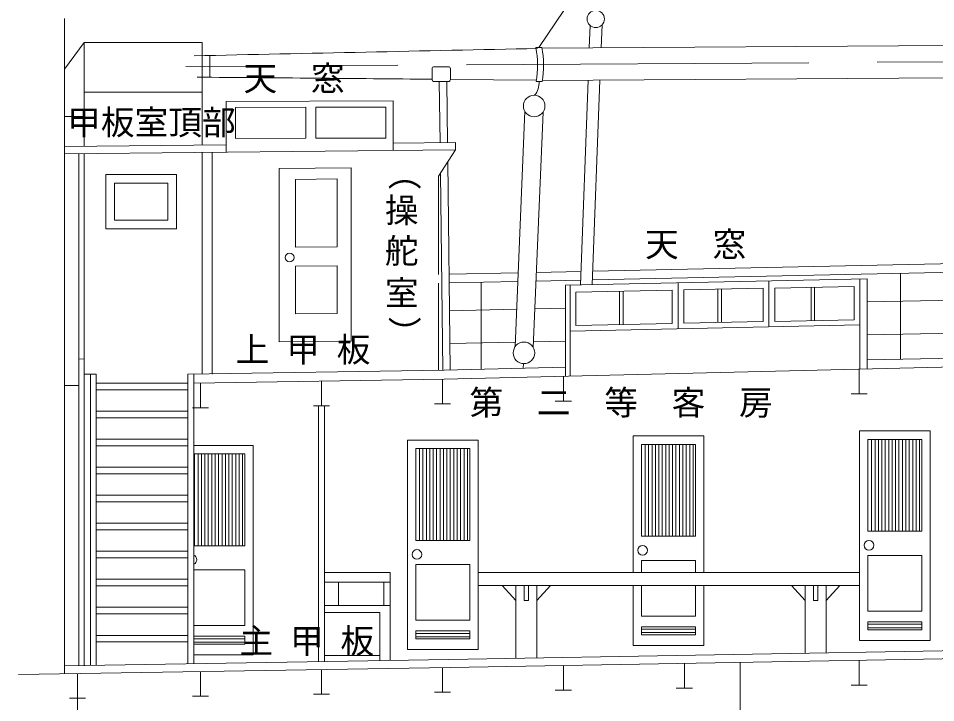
# Model space of a CAD drawing. Units: millimetres, scale not verified. Extents: x -51050 to 51050, y -29700 to 29700.
# Drawn here: x 440 to 8947, y -14929 to -8578 of the extents above; entities that cross this region are included whole.
import ezdxf
from ezdxf.enums import TextEntityAlignment as Align

# ---------------------------------------------------------------- set-up
doc = ezdxf.new("R2010")
doc.units = ezdxf.units.MM
doc.header["$LTSCALE"] = 100
doc.linetypes.add('USER1', pattern=[50.8, 31.75, -6.35, 6.35, -6.35])
doc.layers.add('0-3_keijou', color=7, linetype='Continuous', lineweight=18)
doc.layers.add('0-6_center', color=7, linetype='USER1', lineweight=18)
doc.layers.add('0-5_text', color=7, linetype='Continuous')
doc.styles.add('ＭＳ ゴシック', font='')
doc.styles.get('ＭＳ ゴシック').set_extended_font_data('MS Gothic')

msp = doc.modelspace()

# ---------------------------------------------------------------- linework, layer by layer
at = {"layer": '0-3_keijou'}
for p, q in [((11127, -186.3), (5266.3, -8848.1)), ((867.3, -8578.3), (867.3, -14659.9)), ((5742.7, -8644.4), (5735, -8852.3)), ((5852.9, -8639.4), (5845, -8851.7)), ((1050.2, -8802.9), (867.3, -9049.9)), ((2146.5, -8802.9), (1050.2, -8802.9)), ((1050.2, -9765), (1050.2, -8802.9)), ((2146.5, -9754.1), (2146.5, -8802.9)), ((9075.8, -8831.8), (5295.2, -8855)), ((2216.7, -9125), (2216.7, -8922.9)), ((5293.8, -8847.5), (5238.8, -8848.7)), ((4276.5, -9047), (4276.5, -9145.1)), ((4296.5, -9027), (4426.4, -9027)), ((4446.4, -9047), (4446.4, -9145.1)), ((4296.5, -9165.1), (4426.4, -9165.1)), ((4344.3, -9165.1), (4350.9, -9731.1)), ((4413.9, -9165.1), (4420.5, -9730.9)), ((5244.5, -9152.3), (4446.4, -9145.1)), ((5297.4, -9165.9), (5242.2, -9165.9)), ((9077.7, -9131.8), (5299.2, -9155)), ((5723.8, -9152.4), (5652.9, -11052.9)), ((5833.8, -9151.7), (5763, -11050.6)), ((2146.5, -9262.9), (1050.2, -9262.9)), ((3917.6, -9345.4), (2368, -9350)), ((2368, -9350), (2368, -9819.8)), ((3917.6, -9345.4), (3917.6, -9804.4)), ((3105.3, -9404.1), (2455.5, -9406)), ((2455.5, -9406), (2455.5, -9693.2)), ((3105.3, -9404.1), (3105.3, -9691.3)), ((3848.9, -9401.9), (3199.1, -9403.8)), ((3199.1, -9403.8), (3199.1, -9691)), ((3848.9, -9401.9), (3848.9, -9689.1)), ((5136.7, -9441.1), (5046.2, -11626.9)), ((1050.2, -9488.2), (867.3, -9489.5)), ((5306.5, -9448.2), (5216, -11633.9)), ((3105.3, -9691.3), (2455.5, -9693.2)), ((3848.9, -9689.1), (3199.1, -9691)), ((2368, -9751.9), (867.3, -9766.8)), ((4494.8, -9730.7), (3917.6, -9736.4)), ((4494.8, -9730.7), (4494.8, -9798.6)), ((1001.3, -14584.6), (1001.3, -9833.5)), ((1050.2, -14583.8), (1050.2, -9833)), ((2146.5, -11879.3), (2146.5, -9822)), ((2236.8, -11879.3), (2236.8, -9821.1)), ((4422.6, -9909.9), (4445, -11841.5)), ((3526.6, -9964.5), (2857.8, -9971.2)), ((2857.8, -9971.2), (2857.8, -11580.1)), ((3526.6, -9964.5), (3526.6, -11573.4)), ((4354.2, -10015.1), (4375.4, -11843.1)), ((3397, -10068.9), (3011.2, -10072.7)), ((3011.2, -10072.7), (3011.2, -10702)), ((3397, -10068.9), (3397, -10698.2)), ((4336.9, -10041.7), (4336.9, -10954.7)), ((3397, -10698.2), (3011.2, -10702)), ((3397, -10875.7), (3011.2, -10879.6)), ((3011.2, -10879.6), (3011.2, -11322.1)), ((3397, -10875.7), (3397, -11318.2)), ((10353.5, -10828.7), (5767.7, -10924.8)), ((5074.6, -10939.3), (4434.7, -10952.7)), ((5657.6, -10927.1), (5244.9, -10935.7)), ((10350.5, -10910.1), (5764.6, -11006.2)), ((8621.5, -10946.3), (8621.5, -11742)), ((4336.9, -11036.1), (4336.9, -11843.7)), ((5071.3, -11020.7), (4435.6, -11034)), ((4731.3, -11027.8), (4731.3, -11834.6)), ((5654.6, -11008.5), (5241.6, -11017.1)), ((8312.6, -10997.2), (5514.5, -11055.8)), ((5514.5, -11055.8), (5514.5, -11899.6)), ((5557.4, -11054.9), (5557.4, -11898.6)), ((6558.3, -11034), (6558.3, -11459.5)), ((7401.4, -11016.3), (7401.4, -11441.9)), ((8244.4, -10998.6), (8244.4, -11833.4)), ((8312.6, -10997.2), (8312.6, -11831.8)), ((6504.6, -11101.6), (5611.1, -11120.4)), ((5611.1, -11120.4), (5611.1, -11429.5)), ((6016.3, -11111.9), (6016.3, -11421)), ((6049.3, -11111.2), (6049.3, -11420.3)), ((6504.6, -11101.6), (6504.6, -11410.8)), ((7348.4, -11084), (6612, -11099.4)), ((6612, -11099.4), (6612, -11408.5)), ((6926.5, -11092.8), (6926.5, -11402)), ((6959.6, -11092.1), (6959.6, -11401.3)), ((7348.4, -11084), (7348.4, -11393.1)), ((8190.7, -11066.3), (7454.4, -11081.7)), ((7454.4, -11081.7), (7454.4, -11390.9)), ((7791.9, -11074.7), (7791.9, -11383.8)), ((7824.9, -11074), (7824.9, -11383.1)), ((8190.7, -11066.3), (8190.7, -11375.5)), ((10340.9, -11167.9), (8312.6, -11210.4)), ((5060.6, -11278.6), (4438.6, -11291.6)), ((5514.5, -11269.1), (5230.9, -11275)), ((3397, -11318.2), (3011.2, -11322.1)), ((7348.4, -11393.1), (6612, -11408.5)), ((8190.7, -11375.5), (7454.4, -11390.9)), ((8244.4, -11424.2), (5557.4, -11480.5)), ((6504.6, -11410.8), (5611.1, -11429.5)), ((9384.3, -11494), (8312.6, -11516.5)), ((3526.6, -11573.4), (2857.8, -11580.1)), ((5047.9, -11584.9), (4442.2, -11597.6)), ((5514.5, -11575.1), (5218.2, -11581.3)), ((9384.3, -11727.3), (8312.6, -11747.9)), ((1050.2, -11739.5), (1001.3, -11740.3)), ((5514.5, -11815.6), (4388.5, -11842.9)), ((5124.8, -11783), (5123, -11825.1)), ((1162.8, -11881.5), (1050.2, -11881.5)), ((1108.8, -11881.5), (1108.8, -14582)), ((1162.8, -11881.5), (1162.8, -14582)), ((4389.2, -11842.9), (2012.8, -11881.5)), ((2012.8, -11881.5), (2012.8, -14568.2)), ((2066.6, -11880.6), (2066.6, -14567.3)), ((5494.7, -12130.1), (5494.7, -11900.1)), ((8237.3, -12063.6), (8237.3, -11833.6)), ((1001.3, -11985.1), (867.3, -11986.8)), ((2012.8, -11964.6), (1162.8, -11964.6)), ((2129.7, -12193.6), (2129.7, -11963.6)), ((3251.3, -12175.4), (3251.3, -11945.4)), ((4373, -12157.2), (4373, -11927.2)), ((2012.8, -12024.6), (1162.8, -12024.6)), ((8162.3, -12063.6), (8312.3, -12063.6)), ((4298, -12157.2), (4448, -12157.2)), ((5419.7, -12130.1), (5569.7, -12130.1)), ((2012.8, -12224.6), (1162.8, -12224.6)), ((2054.7, -12193.6), (2204.7, -12193.6)), ((3176.3, -12175.4), (3326.3, -12175.4)), ((3225.3, -12175.4), (3225.3, -14548.5)), ((3279.1, -12174.1), (3279.1, -14547.6)), ((2012.8, -12284.6), (1162.8, -12284.6)), ((2012.8, -12484.6), (1162.8, -12484.6)), ((6140.7, -12453.9), (6796.5, -12453.9)), ((6140.7, -13720.8), (6140.7, -12453.9)), ((6796.5, -13720.8), (6796.5, -12453.9)), ((8352.8, -13338.7), (8352.8, -12485.8)), ((8384.5, -13338.7), (8384.5, -12485.8)), ((8416.3, -13338.7), (8416.3, -12485.8)), ((8448, -13338.7), (8448, -12485.8)), ((8479.8, -13338.7), (8479.8, -12485.8)), ((8511.5, -13338.7), (8511.5, -12485.8)), ((8543.3, -13338.7), (8543.3, -12485.8)), ((8575, -13338.7), (8575, -12485.8)), ((8606.8, -13338.7), (8606.8, -12485.8)), ((8638.5, -13338.7), (8638.5, -12485.8)), ((8670.3, -13338.7), (8670.3, -12485.8)), ((8702, -13338.7), (8702, -12485.8)), ((8733.8, -13338.7), (8733.8, -12485.8)), ((8765.5, -13338.7), (8765.5, -12485.8)), ((8797.3, -13338.7), (8797.3, -12485.8)), ((8818.3, -13338.7), (8818.3, -12485.8)), ((2012.8, -12544.6), (1162.8, -12544.6)), ((2066.6, -12541.7), (2618.6, -12541.7)), ((4160.5, -13423.5), (4160.5, -12570.6)), ((4192.2, -13423.5), (4192.2, -12570.6)), ((4224, -13423.5), (4224, -12570.6)), ((4255.7, -13423.5), (4255.7, -12570.6)), ((4287.5, -13423.5), (4287.5, -12570.6)), ((4319.2, -13423.5), (4319.2, -12570.6)), ((4351, -13423.5), (4351, -12570.6)), ((4382.7, -13423.5), (4382.7, -12570.6)), ((4414.5, -13423.5), (4414.5, -12570.6)), ((4446.2, -13423.5), (4446.2, -12570.6)), ((4478, -13423.5), (4478, -12570.6)), ((4509.7, -13423.5), (4509.7, -12570.6)), ((4541.5, -13423.5), (4541.5, -12570.6)), ((4573.2, -13423.5), (4573.2, -12570.6)), ((4605, -13423.5), (4605, -12570.6)), ((4626, -13423.5), (4626, -12570.6)), ((6253.1, -13384.9), (6253.1, -12532.1)), ((6284.8, -13384.9), (6284.8, -12532.1)), ((6316.6, -13384.9), (6316.6, -12532.1)), ((6348.3, -13384.9), (6348.3, -12532.1)), ((6380.1, -13384.9), (6380.1, -12532.1)), ((6411.8, -13384.9), (6411.8, -12532.1)), ((6443.6, -13384.9), (6443.6, -12532.1)), ((6475.3, -13384.9), (6475.3, -12532.1)), ((6507.1, -13384.9), (6507.1, -12532.1)), ((6538.8, -13384.9), (6538.8, -12532.1)), ((6570.6, -13384.9), (6570.6, -12532.1)), ((6602.3, -13384.9), (6602.3, -12532.1)), ((6634.1, -13384.9), (6634.1, -12532.1)), ((6665.8, -13384.9), (6665.8, -12532.1)), ((6697.6, -13384.9), (6697.6, -12532.1)), ((6718.6, -13384.9), (6718.6, -12532.1)), ((2066.6, -12619.9), (2540.7, -12619.9)), ((2075.1, -13472.8), (2075.1, -12619.9)), ((2106.9, -13472.8), (2106.9, -12619.9)), ((2138.6, -13472.8), (2138.6, -12619.9)), ((2170.4, -13472.8), (2170.4, -12619.9)), ((2202.1, -13472.8), (2202.1, -12619.9)), ((2233.9, -13472.8), (2233.9, -12619.9)), ((2265.6, -13472.8), (2265.6, -12619.9)), ((2297.4, -13472.8), (2297.4, -12619.9)), ((2329.1, -13472.8), (2329.1, -12619.9)), ((2360.9, -13472.8), (2360.9, -12619.9)), ((2392.6, -13472.8), (2392.6, -12619.9)), ((2424.4, -13472.8), (2424.4, -12619.9)), ((2456.1, -13472.8), (2456.1, -12619.9)), ((2487.9, -13472.8), (2487.9, -12619.9)), ((2519.6, -13472.8), (2519.6, -12619.9)), ((2540.7, -13472.8), (2540.7, -12619.9)), ((2012.8, -12744.6), (1162.8, -12744.6)), ((2012.8, -12804.6), (1162.8, -12804.6)), ((2012.8, -13004.6), (1162.8, -13004.6)), ((2012.8, -13064.6), (1162.8, -13064.6)), ((2012.8, -13264.6), (1162.8, -13264.6)), ((2012.8, -13324.6), (1162.8, -13324.6)), ((8318.3, -13338.7), (8818.3, -13338.7)), ((4126, -13423.5), (4626, -13423.5)), ((6218.6, -13384.9), (6718.6, -13384.9)), ((2012.8, -13524.6), (1162.8, -13524.6)), ((2066.6, -13472.8), (2540.7, -13472.8)), ((2012.8, -13584.6), (1162.8, -13584.6)), ((6218.6, -13609.3), (6718.6, -13609.3)), ((6218.6, -13720.8), (6218.6, -13609.3)), ((6718.6, -13720.8), (6718.6, -13609.3)), ((8318.3, -13563.1), (8818.3, -13563.1)), ((8318.3, -14078.9), (8318.3, -13563.1)), ((8818.3, -14078.9), (8818.3, -13563.1)), ((4126, -13647.9), (4626, -13647.9)), ((4126, -14163.7), (4126, -13647.9)), ((4626, -14163.7), (4626, -13647.9)), ((2066.6, -13697.1), (2540.7, -13697.1)), ((2540.7, -14213), (2540.7, -13697.1)), ((4703.9, -13720.8), (8240.4, -13720.8)), ((2012.8, -13784.6), (1162.8, -13784.6)), ((2012.8, -13844.6), (1162.8, -13844.6)), ((3279.1, -13811.1), (3889.2, -13811.1)), ((3407.9, -13811.1), (3407.9, -14026.7)), ((3830, -13811.1), (3830, -14026.7)), ((3889.2, -13811.1), (3889.2, -14026.7)), ((4703.9, -13840.7), (8240.4, -13840.7)), ((5053.9, -13981), (4927.3, -13840.7)), ((5053.9, -13840.7), (5053.9, -14518)), ((5130.7, -13981), (5130.7, -13840.7)), ((5247.6, -13840.7), (5247.6, -14514.7)), ((5247.6, -13981), (5374.2, -13840.7)), ((6140.7, -14397.5), (6140.7, -13840.7)), ((6218.6, -14125.1), (6218.6, -13840.7)), ((6718.6, -14125.1), (6718.6, -13840.7)), ((7736.7, -13981), (7610.1, -13840.7)), ((7736.7, -13840.7), (7736.7, -14471.4)), ((7813.5, -13981), (7813.5, -13840.7)), ((7930.3, -13840.7), (7930.3, -14468)), ((7930.3, -13981), (8056.9, -13840.7)), ((3279.1, -14026.7), (3889.2, -14026.7)), ((3889.2, -14026.7), (3889.2, -14537.7)), ((2012.8, -14044.6), (1162.8, -14044.6)), ((2012.8, -14104.6), (1162.8, -14104.6)), ((3279.1, -14092.8), (3791.8, -14092.8)), ((3791.8, -14092.8), (3791.8, -14539.3)), ((8318.3, -14078.9), (8818.3, -14078.9)), ((4126, -14163.7), (4626, -14163.7)), ((6218.6, -14125.1), (6718.6, -14125.1)), ((8318.3, -14177.9), (8818.3, -14177.9)), ((8318.3, -14253.6), (8318.3, -14177.9)), ((8318.3, -14201.7), (8818.3, -14201.7)), ((8818.3, -14253.6), (8818.3, -14177.9)), ((2066.6, -14213), (2540.7, -14213)), ((4126, -14262.7), (4626, -14262.7)), ((4126, -14338.4), (4126, -14262.7)), ((4126, -14286.5), (4626, -14286.5)), ((4626, -14338.4), (4626, -14262.7)), ((6218.6, -14224.2), (6718.6, -14224.2)), ((6218.6, -14299.8), (6218.6, -14224.2)), ((6218.6, -14247.9), (6718.6, -14247.9)), ((6218.6, -14279.7), (6718.6, -14279.7)), ((6718.6, -14299.8), (6718.6, -14224.2)), ((8318.3, -14233.4), (8818.3, -14233.4)), ((8318.3, -14253.6), (8818.3, -14253.6)), ((2012.8, -14304.6), (1162.8, -14304.6)), ((2012.8, -14364.6), (1162.8, -14364.6)), ((2066.6, -14312), (2540.7, -14312)), ((2066.6, -14335.8), (2540.7, -14335.8)), ((2066.6, -14367.5), (2540.7, -14367.5)), ((2540.7, -14387.7), (2540.7, -14312)), ((4126, -14318.2), (4626, -14318.2)), ((4126, -14338.4), (4626, -14338.4)), ((6218.6, -14299.8), (6718.6, -14299.8)), ((2066.6, -14387.7), (2540.7, -14387.7)), ((3279.1, -14492.7), (3791.8, -14492.7)), ((8237.3, -14765.9), (8237.3, -14535.9)), ((3251.3, -14851.2), (3251.3, -14621.2)), ((4373, -14833), (4373, -14603)), ((5494.7, -14813.5), (5494.7, -14583.5)), ((6616.3, -14794), (6616.3, -14564)), ((7134.9, -14554.7), (7134.9, -19222.7)), ((988.9, -14887.8), (988.9, -14657.8)), ((2129.7, -14869.4), (2129.7, -14639.4)), ((6541.3, -14794), (6691.3, -14794)), ((8162.3, -14765.9), (8312.3, -14765.9)), ((2054.7, -14869.4), (2204.7, -14869.4)), ((3176.3, -14851.2), (3326.3, -14851.2)), ((4298, -14833), (4448, -14833)), ((5419.7, -14813.5), (5569.7, -14813.5)), ((913.9, -14887.8), (1063.9, -14887.8)), ((988.9, -14887.8), (988.9, -19264))]:
    msp.add_line(p, q, dxfattribs=at)
for points in [[(4336.9, -10041.7), (4494.8, -9798.6), (867.3, -9834.8)], [(9384.3, -11805.8), (4390.6, -11926.9), (2066.6, -11964.6)], [(8240.4, -14351.2), (8896.2, -14351.2), (8896.2, -12407.6)], [(8240.4, -14351.2), (8240.4, -12407.6), (8896.2, -12407.6)], [(4048.1, -14436), (4703.9, -14436), (4703.9, -12492.4)], [(4048.1, -14436), (4048.1, -12492.4), (4703.9, -12492.4)], [(8318.3, -13338.7), (8318.3, -12485.8), (8818.3, -12485.8)], [(2066.6, -14485.3), (2618.6, -14485.3), (2618.6, -12541.7)], [(4126, -13423.5), (4126, -12570.6), (4626, -12570.6)], [(6218.6, -13384.9), (6218.6, -12532.1), (6718.6, -12532.1)], [(3279.1, -13720.6), (3889.2, -13720.6), (3889.2, -13811.1)], [(5130.7, -13981), (5170.7, -13981), (5170.7, -13840.7)], [(6140.7, -14397.5), (6796.5, -14397.5), (6796.5, -13840.7)], [(7813.5, -13981), (7853.5, -13981), (7853.5, -13840.7)], [(9359, -14443.2), (4432.4, -14528.8), (867.3, -14586.8)], [(9359, -14516.3), (4444.8, -14601.8), (440.4, -14666.9)]]:
    msp.add_lwpolyline(points, dxfattribs=at)
for points in [[(1250.6, -10027.8), (1907.7, -10027.8), (1907.7, -10531.9), (1250.6, -10531.9)], [(1330.6, -10107.8), (1827.7, -10107.8), (1827.7, -10451.9), (1330.6, -10451.9)]]:
    msp.add_lwpolyline(points, close=True, dxfattribs=at)
for centre, radius in [((5795.1, -8584), 80), ((5223.8, -9392), 100), ((2955.8, -10798.2), 41), ((5128.9, -11683), 100), ((8328.5, -13469), 45), ((4136.3, -13553.8), 45), ((6228.9, -13515.3), 45)]:
    msp.add_circle(centre, radius, dxfattribs=at)
for centre, radius, start, end in [((20464282.6, -960633349.8), 960842331.4, 91.22008, 91.22027), ((4394.3, -9016.3), 861, 349.99197, 11.22168), ((4449.4, -9016.3), 861, 349.99197, 11.30103), ((4296.5, -9047), 20, 90, 180), ((4426.4, -9047), 20, 0, 90), ((8652044.4, 960794271.2), 960842331.4, 269.48419, 269.48432), ((4296.5, -9145.1), 20, 180, 270), ((4426.4, -9145.1), 20, 270, 0), ((5088.1, -9175.7), 181.9, 320.21777, 3.0807), ((2050.9, -13603.1), 45, 290.35615, 69.64385)]:
    msp.add_arc(centre, radius, start, end, dxfattribs=at)
at = {"layer": '0-6_center'}
msp.add_line((12850.4, -8958.6), (1994.8, -9025.3), dxfattribs=at)

# ---------------------------------------------------------------- texts
at = {"layer": '0-5_text', "style": 'ＭＳ ゴシック'}
for s, p in [('天\u3000窓', (2528.2, -9317.7)), ('甲板室頂部', (893.4, -9726.9)), ('操', (3839.1, -10542.6)), ('天\u3000窓', (6252.2, -10858.2)), ('舵', (3839.1, -10919.5)), ('室', (3839.1, -11309.6)), ('上 甲 板', (2456.6, -11835.5)), ('第\u3000二\u3000等\u3000客\u3000房', (4624, -12327.3)), ('主 甲 板', (2490.9, -14539.6))]:
    msp.add_text(s, height=229.1, dxfattribs=at).set_placement(p, align=Align.BOTTOM_LEFT)
for s, p in [('（', (3836.3, -9861.2)), ('）', (3836.3, -11341.6))]:
    msp.add_text(s, height=229.1, rotation=270, dxfattribs=at).set_placement(p, align=Align.BOTTOM_LEFT)

doc.saveas('drawing.dxf')
